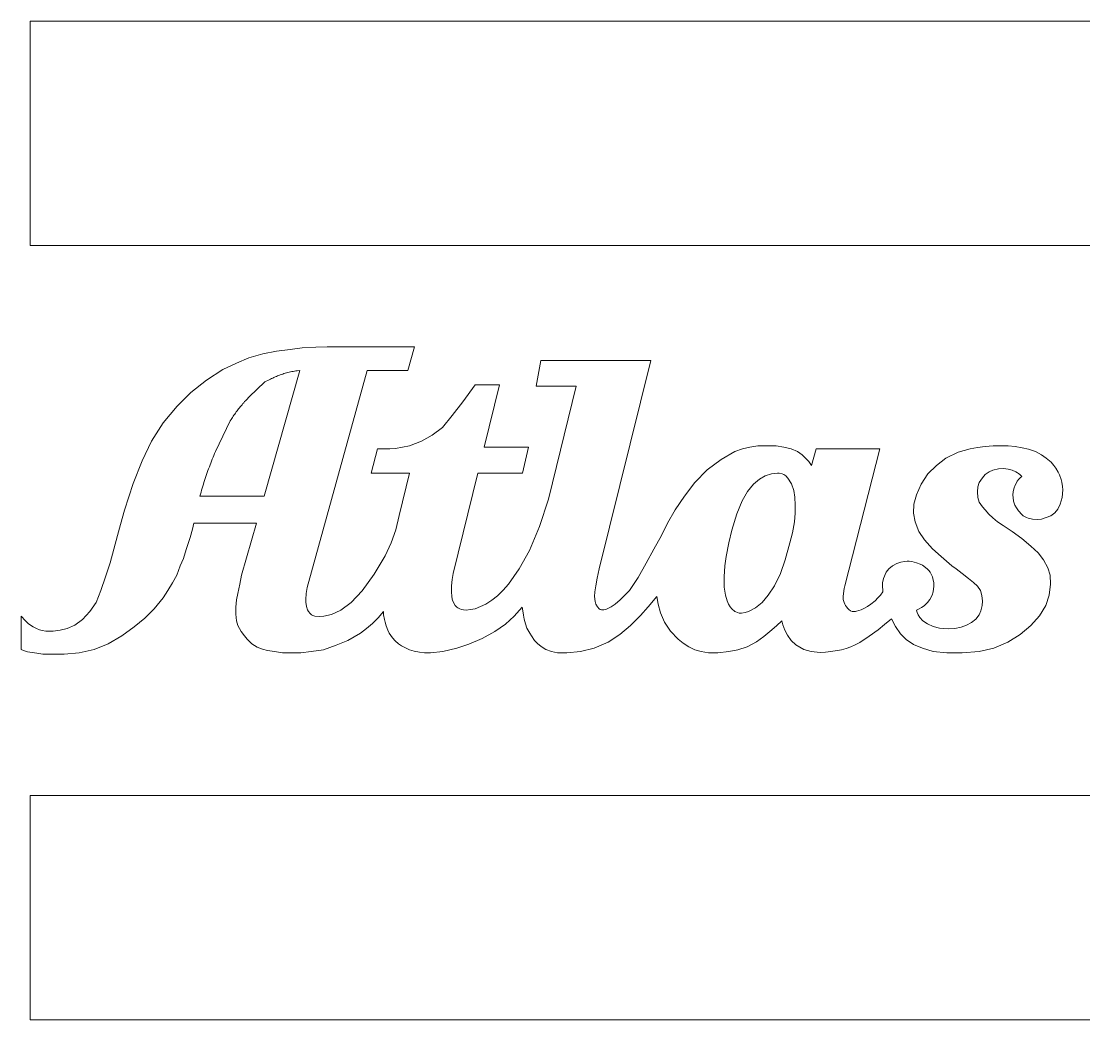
# Model space of a CAD drawing. Extents: x -76427 to 292734, y -42117 to 131250.
# Drawn here: x 12082.4 to 12246.6, y -37247.2 to -37092.8 of the extents above; entities that cross this region are included whole.
import ezdxf

# ---------------------------------------------------------------- set-up
doc = ezdxf.new("R2010")
doc.units = 0
doc.header["$LTSCALE"] = 10
doc.layers.add('XFM7P10PV$0$PV-EQ(50K)', color=252, linetype='Continuous', lineweight=9)
doc.layers.add('XFM7P10PV-200K$0$PV-EQ(50K)', color=22, linetype='Continuous', lineweight=9)

# ---------------------------------------------------------------- blocks, each defined once
blk = doc.blocks.new('XFM7P10PV-200K$0$A$Cf6a59fa3')
for p, q in [((388.15, 1642.15), (388.15, 1676.82)), ((388.15, 1676.82), (708.15, 1676.82)), ((708.15, 1642.15), (388.15, 1642.15)), ((428.36, 1626.08), (430.2, 1626.29)), ((430.2, 1626.29), (432.3, 1626.44)), ((432.3, 1626.44), (434.03, 1626.49)), ((434.03, 1626.49), (447.56, 1626.49)), ((447.56, 1626.49), (446.55, 1622.83)), ((420.06, 1623.95), (421.95, 1624.76)), ((421.95, 1624.76), (424.1, 1625.37)), ((424.1, 1625.37), (426.23, 1625.79)), ((426.23, 1625.79), (428.36, 1626.08)), ((415.39, 1621.33), (417.94, 1622.96)), ((417.94, 1622.96), (420.06, 1623.95)), ((429.85, 1622.83), (424.3, 1603.38)), ((429.43, 1622.78), (429.85, 1622.83)), ((440.22, 1622.83), (430.96, 1589.25)), ((446.55, 1622.83), (440.22, 1622.83)), ((466.38, 1620.4), (467.09, 1624.37)), ((467.09, 1624.37), (484.11, 1624.37)), ((484.11, 1624.37), (476.1, 1592.12)), ((412.97, 1619.41), (415.39, 1621.33)), ((424.41, 1621.06), (425.1, 1621.36)), ((425.1, 1621.36), (425.28, 1621.46)), ((425.28, 1621.46), (425.46, 1621.55)), ((425.46, 1621.55), (425.64, 1621.64)), ((425.64, 1621.64), (425.83, 1621.73)), ((425.83, 1621.73), (426.02, 1621.81)), ((426.02, 1621.81), (426.21, 1621.89)), ((426.21, 1621.89), (426.4, 1621.97)), ((426.4, 1621.97), (426.59, 1622.04)), ((426.59, 1622.04), (426.79, 1622.12)), ((426.79, 1622.12), (426.98, 1622.19)), ((426.98, 1622.19), (427.18, 1622.25)), ((427.18, 1622.25), (427.38, 1622.32)), ((427.38, 1622.32), (427.58, 1622.38)), ((427.58, 1622.38), (427.78, 1622.43)), ((427.78, 1622.43), (427.99, 1622.49)), ((427.99, 1622.49), (428.19, 1622.54)), ((428.19, 1622.54), (428.4, 1622.59)), ((428.4, 1622.59), (428.6, 1622.63)), ((428.6, 1622.63), (428.81, 1622.67)), ((428.81, 1622.67), (429.02, 1622.71)), ((429.02, 1622.71), (429.22, 1622.75)), ((429.22, 1622.75), (429.43, 1622.78)), ((422, 1618.74), (424.41, 1621.06)), ((455.02, 1617.98), (456.93, 1620.61)), ((456.93, 1620.61), (460.69, 1620.61)), ((460.69, 1620.61), (458.35, 1610.97)), ((472.55, 1620.4), (466.38, 1620.4)), ((468.28, 1602.89), (472.55, 1620.4)), ((410.85, 1617.29), (412.97, 1619.41)), ((421.16, 1617.83), (421.3, 1617.99)), ((421.3, 1617.99), (421.44, 1618.14)), ((421.44, 1618.14), (421.57, 1618.29)), ((421.57, 1618.29), (421.72, 1618.44)), ((421.72, 1618.44), (421.86, 1618.59)), ((421.86, 1618.59), (422, 1618.74)), ((453.39, 1615.86), (455.02, 1617.98)), ((408.72, 1614.74), (410.85, 1617.29)), ((419.88, 1616.23), (420, 1616.4)), ((420, 1616.4), (420.12, 1616.56)), ((420.12, 1616.56), (420.25, 1616.72)), ((420.25, 1616.72), (420.37, 1616.88)), ((420.37, 1616.88), (420.5, 1617.05)), ((420.5, 1617.05), (420.63, 1617.21)), ((420.63, 1617.21), (420.76, 1617.36)), ((420.76, 1617.36), (420.89, 1617.52)), ((420.89, 1617.52), (421.03, 1617.68)), ((421.03, 1617.68), (421.16, 1617.83)), ((406.88, 1611.9), (408.72, 1614.74)), ((416.77, 1610.27), (419.08, 1615.05)), ((419.08, 1615.05), (419.19, 1615.22)), ((419.19, 1615.22), (419.3, 1615.39)), ((419.3, 1615.39), (419.41, 1615.56)), ((419.41, 1615.56), (419.53, 1615.73)), ((419.53, 1615.73), (419.64, 1615.9)), ((419.64, 1615.9), (419.76, 1616.06)), ((419.76, 1616.06), (419.88, 1616.23)), ((451.86, 1614.02), (453.39, 1615.86)), ((450.27, 1612.81), (451.86, 1614.02)), ((405.46, 1608.85), (406.88, 1611.9)), ((446.8, 1611.18), (448.64, 1611.89)), ((448.64, 1611.89), (450.27, 1612.81)), ((416.41, 1609.39), (416.53, 1609.68)), ((416.53, 1609.68), (416.65, 1609.98)), ((416.65, 1609.98), (416.77, 1610.27)), ((440.85, 1606.93), (441.84, 1610.68)), ((441.84, 1610.68), (443.73, 1610.68)), ((443.73, 1610.68), (444.61, 1610.77)), ((444.61, 1610.77), (446.8, 1611.18)), ((458.35, 1610.97), (465.16, 1610.97)), ((465.16, 1610.97), (464.23, 1606.92)), ((494.95, 1609.06), (497.07, 1610.26)), ((497.07, 1610.26), (498.28, 1610.69)), ((498.28, 1610.69), (499.41, 1610.97)), ((499.41, 1610.97), (500.62, 1611.18)), ((500.62, 1611.18), (501.82, 1611.18)), ((501.82, 1611.18), (503.45, 1611.18)), ((503.45, 1611.18), (504.66, 1610.97)), ((504.66, 1610.97), (505.79, 1610.69)), ((505.79, 1610.69), (506.78, 1610.26)), ((506.78, 1610.26), (507.49, 1609.77)), ((507.49, 1609.77), (508.07, 1609.22)), ((508.92, 1608.14), (509.63, 1610.69)), ((509.63, 1610.69), (519.48, 1610.69)), ((519.48, 1610.69), (514.1, 1589.5)), ((529.68, 1609.27), (531.58, 1610.2)), ((531.58, 1610.2), (533.44, 1610.7)), ((533.44, 1610.7), (534.61, 1610.91)), ((534.61, 1610.91), (535.78, 1611.08)), ((535.78, 1611.08), (536.99, 1611.14)), ((536.99, 1611.14), (538.19, 1611.18)), ((538.19, 1611.18), (539.32, 1611.18)), ((539.32, 1611.18), (540.41, 1611.06)), ((540.41, 1611.06), (541.49, 1610.86)), ((541.49, 1610.86), (542.46, 1610.65)), ((542.46, 1610.65), (543.58, 1610.26)), ((543.58, 1610.26), (544.5, 1609.76)), ((544.5, 1609.76), (545.21, 1609.27)), ((404.04, 1605.31), (405.46, 1608.85)), ((415.84, 1607.91), (415.95, 1608.21)), ((415.95, 1608.21), (416.06, 1608.5)), ((416.06, 1608.5), (416.17, 1608.8)), ((416.17, 1608.8), (416.29, 1609.1)), ((416.29, 1609.1), (416.41, 1609.39)), ((492.82, 1607.43), (494.95, 1609.06)), ((508.07, 1609.22), (508.52, 1608.73)), ((508.52, 1608.73), (508.92, 1608.14)), ((526.93, 1606.82), (528.26, 1608.13)), ((528.26, 1608.13), (529.68, 1609.27)), ((545.21, 1609.27), (545.97, 1608.62)), ((545.97, 1608.62), (546.41, 1608.13)), ((546.41, 1608.13), (546.69, 1607.73)), ((415.21, 1606.12), (415.31, 1606.42)), ((415.31, 1606.42), (415.41, 1606.72)), ((415.41, 1606.72), (415.51, 1607.02)), ((415.51, 1607.02), (415.62, 1607.32)), ((415.62, 1607.32), (415.73, 1607.61)), ((415.73, 1607.61), (415.84, 1607.91)), ((446.8, 1606.93), (440.85, 1606.93)), ((445.2, 1600.39), (446.8, 1606.93)), ((457.34, 1606.92), (453.54, 1591.4)), ((464.23, 1606.92), (457.34, 1606.92)), ((490.9, 1605.51), (492.82, 1607.43)), ((500.88, 1606.01), (501.75, 1606.51)), ((501.75, 1606.51), (502.72, 1606.83)), ((502.72, 1606.83), (503.66, 1606.92)), ((503.66, 1606.92), (503.94, 1606.92)), ((503.94, 1606.92), (504.37, 1606.83)), ((504.37, 1606.83), (504.65, 1606.71)), ((504.65, 1606.71), (504.97, 1606.5)), ((504.97, 1606.5), (505.25, 1606.18)), ((525.88, 1605.25), (526.93, 1606.82)), ((535.77, 1606.72), (535.34, 1606.22)), ((536.39, 1607.15), (535.77, 1606.72)), ((536.96, 1607.39), (536.39, 1607.15)), ((537.85, 1607.59), (536.96, 1607.39)), ((538.62, 1607.65), (537.85, 1607.59)), ((539.32, 1607.57), (538.62, 1607.65)), ((539.95, 1607.41), (539.32, 1607.57)), ((540.54, 1607.15), (539.95, 1607.41)), ((540.78, 1606.99), (540.54, 1607.15)), ((540.93, 1606.88), (540.78, 1606.99)), ((541.15, 1606.71), (540.93, 1606.88)), ((541.46, 1606.44), (541.15, 1606.71)), ((541.19, 1606.23), (541.46, 1606.44)), ((546.69, 1607.73), (547.06, 1607.09)), ((547.06, 1607.09), (547.26, 1606.65)), ((547.26, 1606.65), (547.5, 1605.96)), ((402.71, 1601.22), (404.04, 1605.31)), ((414.73, 1604.6), (414.83, 1604.91)), ((414.83, 1604.91), (414.92, 1605.21)), ((414.92, 1605.21), (415.01, 1605.51)), ((415.01, 1605.51), (415.11, 1605.82)), ((415.11, 1605.82), (415.21, 1606.12)), ((489.27, 1603.39), (490.9, 1605.51)), ((499.05, 1604.12), (499.94, 1605.23)), ((499.94, 1605.23), (500.88, 1606.01)), ((505.25, 1606.18), (505.82, 1605.3)), ((505.82, 1605.3), (506.18, 1604.25)), ((525.15, 1603.59), (525.88, 1605.25)), ((534.63, 1604.8), (534.57, 1604.03)), ((534.87, 1605.47), (534.63, 1604.8)), ((535.34, 1606.22), (534.87, 1605.47)), ((540.26, 1604.67), (540.42, 1605.08)), ((540.42, 1605.08), (540.6, 1605.46)), ((540.6, 1605.46), (540.74, 1605.72)), ((540.74, 1605.72), (540.96, 1605.99)), ((540.96, 1605.99), (541.19, 1606.23)), ((547.5, 1605.96), (547.63, 1605.52)), ((547.63, 1605.52), (547.74, 1604.87)), ((547.74, 1604.87), (547.79, 1604.35)), ((414.39, 1603.39), (414.47, 1603.69)), ((424.3, 1603.38), (414.39, 1603.39)), ((414.47, 1603.69), (414.56, 1604)), ((414.56, 1604), (414.64, 1604.3)), ((414.64, 1604.3), (414.73, 1604.6)), ((487.86, 1601.26), (489.27, 1603.39)), ((498.21, 1602.68), (499.05, 1604.12)), ((506.18, 1604.25), (506.34, 1603.24)), ((506.34, 1603.24), (506.42, 1601.96)), ((524.77, 1602.12), (525.15, 1603.59)), ((534.57, 1604.03), (534.63, 1603.16)), ((534.63, 1603.16), (534.87, 1602.47)), ((540.07, 1603.53), (540.12, 1604.09)), ((540.08, 1603.16), (540.07, 1603.53)), ((540.16, 1602.62), (540.08, 1603.16)), ((540.12, 1604.09), (540.26, 1604.67)), ((547.7, 1603.18), (547.37, 1602.12)), ((547.79, 1604.35), (547.7, 1603.18)), ((466.86, 1598.71), (468.28, 1602.89)), ((497.36, 1600.63), (498.21, 1602.68)), ((506.42, 1601.96), (506.42, 1600.75)), ((524.72, 1600.76), (524.77, 1602.12)), ((534.87, 1602.47), (535.34, 1601.73)), ((535.34, 1601.73), (535.77, 1601.24)), ((540.38, 1602), (540.16, 1602.62)), ((540.63, 1601.57), (540.38, 1602)), ((540.91, 1601.11), (540.63, 1601.57)), ((547.37, 1602.12), (547.02, 1601.38)), ((402.13, 1599), (402.71, 1601.22)), ((444.65, 1598.19), (445.2, 1600.39)), ((486.65, 1599.21), (487.86, 1601.26)), ((496.63, 1598.14), (497.36, 1600.63)), ((506.42, 1600.75), (506.28, 1599.42)), ((524.93, 1599.41), (524.72, 1600.76)), ((535.77, 1601.24), (536.34, 1600.59)), ((536.34, 1600.59), (536.98, 1600.03)), ((536.98, 1600.03), (537.69, 1599.39)), ((541.45, 1600.55), (540.91, 1601.11)), ((541.66, 1600.34), (541.45, 1600.55)), ((542.16, 1600.06), (541.66, 1600.34)), ((542.44, 1599.96), (542.16, 1600.06)), ((543.08, 1599.84), (542.44, 1599.96)), ((543.79, 1599.78), (543.08, 1599.84)), ((544.5, 1599.84), (543.79, 1599.78)), ((545.21, 1600.06), (544.5, 1599.84)), ((545.92, 1600.34), (545.21, 1600.06)), ((546.53, 1600.81), (545.92, 1600.34)), ((547.02, 1601.38), (546.53, 1600.81)), ((401.64, 1597.3), (402.13, 1599)), ((413.24, 1598.27), (412.86, 1596.97)), ((413.45, 1599.19), (413.24, 1598.27)), ((423.12, 1599.19), (413.45, 1599.19)), ((420.83, 1591.17), (423.12, 1599.19)), ((443.93, 1596.18), (444.65, 1598.19)), ((465.35, 1594.95), (466.86, 1598.71)), ((485.73, 1597.29), (486.65, 1599.21)), ((506.28, 1599.42), (505.98, 1597.69)), ((525.54, 1597.93), (524.93, 1599.41)), ((537.69, 1599.39), (538.56, 1598.86)), ((538.56, 1598.86), (539.35, 1598.33)), ((539.35, 1598.33), (539.95, 1597.93)), ((400.51, 1593.05), (401.64, 1597.3)), ((412.86, 1596.97), (412.25, 1595.14)), ((484.53, 1595.16), (485.73, 1597.29)), ((496.15, 1596.16), (496.63, 1598.14)), ((505.98, 1597.69), (505.57, 1596.16)), ((526.38, 1596.6), (525.54, 1597.93)), ((527.61, 1595.21), (526.38, 1596.6)), ((539.95, 1597.93), (541.44, 1596.85)), ((541.44, 1596.85), (542.86, 1595.64)), ((412.25, 1595.14), (411.82, 1593.74)), ((443, 1594.17), (443.93, 1596.18)), ((463.74, 1592.12), (465.35, 1594.95)), ((483.39, 1593.04), (484.53, 1595.16)), ((495.74, 1594.07), (496.15, 1596.16)), ((505.57, 1596.16), (504.86, 1593.54)), ((528.98, 1594.03), (527.61, 1595.21)), ((542.86, 1595.64), (543.97, 1594.61)), ((411.82, 1593.74), (411.33, 1592.6)), ((441.3, 1591.3), (443, 1594.17)), ((495.54, 1592.62), (495.74, 1594.07)), ((504.86, 1593.54), (504.15, 1591.41)), ((522.76, 1593.17), (523.3, 1593.27)), ((523.3, 1593.27), (523.74, 1593.31)), ((523.74, 1593.31), (524.03, 1593.31)), ((524.03, 1593.31), (524.45, 1593.26)), ((524.45, 1593.26), (524.82, 1593.17)), ((530.61, 1592.61), (528.98, 1594.03)), ((543.97, 1594.61), (544.81, 1593.53)), ((544.81, 1593.53), (545.47, 1592.32)), ((399.8, 1590.92), (400.51, 1593.05)), ((411.33, 1592.6), (410.83, 1591.18)), ((462.11, 1589.78), (463.74, 1592.12)), ((476.1, 1592.12), (475.78, 1590.69)), ((482.14, 1590.79), (483.39, 1593.04)), ((495.45, 1590.91), (495.54, 1592.62)), ((520.04, 1590.64), (520.49, 1591.61)), ((520.49, 1591.61), (520.89, 1592.12)), ((520.89, 1592.12), (521.45, 1592.6)), ((521.45, 1592.6), (522.14, 1592.97)), ((522.14, 1592.97), (522.76, 1593.17)), ((524.82, 1593.17), (525.18, 1593.08)), ((525.18, 1593.08), (525.73, 1592.85)), ((525.73, 1592.85), (526.07, 1592.72)), ((526.07, 1592.72), (526.3, 1592.57)), ((526.3, 1592.57), (526.85, 1592.11)), ((526.85, 1592.11), (527.07, 1591.89)), ((527.07, 1591.89), (527.28, 1591.61)), ((527.28, 1591.61), (527.62, 1590.9)), ((531.31, 1592.12), (530.61, 1592.61)), ((532.23, 1591.41), (531.31, 1592.12)), ((545.47, 1592.32), (545.8, 1591.14)), ((399.09, 1588.79), (399.8, 1590.92)), ((410.12, 1589.98), (409.42, 1588.77)), ((410.83, 1591.18), (410.12, 1589.98)), ((420.55, 1589.77), (420.83, 1591.17)), ((439.45, 1588.76), (441.3, 1591.3)), ((453.39, 1590.48), (453.27, 1589.53)), ((453.54, 1591.4), (453.39, 1590.48)), ((475.78, 1590.69), (475.58, 1589.52)), ((480.77, 1588.78), (482.14, 1590.79)), ((495.45, 1589.28), (495.45, 1590.91)), ((504.15, 1591.41), (503.23, 1589.49)), ((519.89, 1589.65), (519.92, 1589.99)), ((519.92, 1589.99), (520.04, 1590.64)), ((527.62, 1590.9), (527.69, 1590.65)), ((527.69, 1590.65), (527.83, 1590)), ((527.83, 1590), (527.83, 1589.47)), ((533.2, 1590.65), (532.23, 1591.41)), ((533.97, 1590.05), (533.2, 1590.65)), ((534.58, 1589.47), (533.97, 1590.05)), ((545.8, 1591.14), (545.86, 1589.77)), ((398.32, 1586.95), (399.09, 1588.79)), ((409.42, 1588.77), (408.71, 1587.64)), ((420.05, 1587.36), (420.26, 1588.35)), ((420.26, 1588.35), (420.55, 1589.77)), ((430.82, 1588.35), (430.78, 1587.4)), ((430.96, 1589.25), (430.82, 1588.35)), ((437.79, 1586.95), (439.45, 1588.76)), ((453.27, 1589.53), (453.27, 1588.62)), ((453.27, 1588.62), (453.31, 1587.82)), ((460.39, 1587.97), (461.28, 1588.86)), ((461.28, 1588.86), (462.11, 1589.78)), ((475.44, 1588.56), (475.39, 1587.86)), ((475.58, 1589.52), (475.44, 1588.56)), ((479.36, 1587.37), (480.77, 1588.78)), ((495.63, 1588.08), (495.45, 1589.28)), ((503.23, 1589.49), (502.24, 1588.08)), ((513.85, 1588.35), (513.82, 1587.87)), ((514, 1589.12), (513.85, 1588.35)), ((514.1, 1589.5), (514, 1589.12)), ((519.58, 1588.09), (519.97, 1588.58)), ((519.91, 1589.3), (519.89, 1589.65)), ((519.93, 1588.92), (519.91, 1589.3)), ((519.97, 1588.58), (519.93, 1588.92)), ((527.74, 1588.56), (527.56, 1588.07)), ((527.83, 1589.47), (527.74, 1588.56)), ((535.04, 1588.78), (534.58, 1589.47)), ((535.27, 1588.04), (535.04, 1588.78)), ((545.86, 1589.77), (545.68, 1588.08)), ((397.39, 1585.54), (398.32, 1586.95)), ((408.71, 1587.64), (407.29, 1585.94)), ((419.93, 1586.21), (420.05, 1587.36)), ((430.78, 1587.4), (430.76, 1587)), ((430.76, 1587), (430.86, 1586.29)), ((436.16, 1585.75), (437.79, 1586.95)), ((453.31, 1587.82), (453.43, 1587.22)), ((453.43, 1587.22), (453.86, 1586.45)), ((458.57, 1586.66), (459.5, 1587.3)), ((459.5, 1587.3), (460.39, 1587.97)), ((475.39, 1587.86), (475.5, 1587.09)), ((475.5, 1587.09), (475.61, 1586.66)), ((477.94, 1586.24), (478.56, 1586.69)), ((478.56, 1586.69), (479.36, 1587.37)), ((485.01, 1587.86), (483.67, 1586.24)), ((485.22, 1586.66), (485.01, 1587.86)), ((495.9, 1587.19), (495.63, 1588.08)), ((496.12, 1586.7), (495.9, 1587.19)), ((496.36, 1586.24), (496.12, 1586.7)), ((501.32, 1586.95), (500.25, 1586.1)), ((502.24, 1588.08), (501.32, 1586.95)), ((513.82, 1587.87), (513.83, 1587.38)), ((513.83, 1587.38), (513.98, 1586.91)), ((513.98, 1586.91), (514.1, 1586.67)), ((518.08, 1586.66), (518.75, 1587.2)), ((518.75, 1587.2), (519.18, 1587.64)), ((519.18, 1587.64), (519.58, 1588.09)), ((526.85, 1586.94), (526.32, 1586.44)), ((527.24, 1587.41), (526.85, 1586.94)), ((527.56, 1588.07), (527.24, 1587.41)), ((535.35, 1587.16), (535.27, 1588.04)), ((535.3, 1586.46), (535.35, 1587.16)), ((545.68, 1588.08), (545.15, 1586.48)), ((396.25, 1584.33), (397.39, 1585.54)), ((407.29, 1585.94), (405.87, 1584.52)), ((419.93, 1585.12), (419.93, 1586.21)), ((420.05, 1584.1), (419.93, 1585.12)), ((430.86, 1586.29), (431.02, 1585.81)), ((431.02, 1585.81), (431.16, 1585.55)), ((431.16, 1585.55), (431.42, 1585.25)), ((431.42, 1585.25), (431.63, 1585.04)), ((433.54, 1584.82), (434.72, 1585.06)), ((434.72, 1585.06), (436.16, 1585.75)), ((442.74, 1585.53), (441.92, 1584.57)), ((442.77, 1585.02), (442.74, 1585.53)), ((453.86, 1586.45), (454.11, 1586.23)), ((454.11, 1586.23), (454.24, 1586.11)), ((454.24, 1586.11), (454.56, 1585.95)), ((454.56, 1585.95), (454.84, 1585.85)), ((454.84, 1585.85), (455.15, 1585.79)), ((455.15, 1585.79), (455.52, 1585.75)), ((455.52, 1585.75), (456.23, 1585.83)), ((456.23, 1585.83), (456.93, 1585.96)), ((456.93, 1585.96), (457.76, 1586.29)), ((457.76, 1586.29), (458.57, 1586.66)), ((464.22, 1586.23), (462.94, 1584.83)), ((464.29, 1585.67), (464.22, 1586.23)), ((464.39, 1585), (464.29, 1585.67)), ((475.61, 1586.66), (475.82, 1586.24)), ((475.82, 1586.24), (476.1, 1585.95)), ((476.1, 1585.95), (476.27, 1585.86)), ((476.27, 1585.86), (476.47, 1585.78)), ((476.47, 1585.78), (476.81, 1585.78)), ((476.81, 1585.78), (477.25, 1585.9)), ((477.25, 1585.9), (477.94, 1586.24)), ((483.67, 1586.24), (482.5, 1584.91)), ((485.56, 1585.32), (485.22, 1586.66)), ((486.21, 1583.89), (485.56, 1585.32)), ((496.6, 1585.96), (496.36, 1586.24)), ((497.08, 1585.55), (496.6, 1585.96)), ((497.24, 1585.47), (497.08, 1585.55)), ((497.48, 1585.37), (497.24, 1585.47)), ((497.77, 1585.31), (497.48, 1585.37)), ((498.11, 1585.29), (497.77, 1585.31)), ((498.66, 1585.38), (498.11, 1585.29)), ((499.19, 1585.53), (498.66, 1585.38)), ((500.25, 1586.1), (499.19, 1585.53)), ((514.1, 1586.67), (514.2, 1586.45)), ((514.2, 1586.45), (514.32, 1586.25)), ((514.32, 1586.25), (514.55, 1585.99)), ((514.55, 1585.99), (514.72, 1585.85)), ((514.72, 1585.85), (514.97, 1585.67)), ((514.97, 1585.67), (515.23, 1585.55)), ((515.23, 1585.55), (515.5, 1585.52)), ((515.5, 1585.52), (515.72, 1585.54)), ((515.72, 1585.54), (515.9, 1585.58)), ((515.9, 1585.58), (516.25, 1585.68)), ((516.25, 1585.68), (516.59, 1585.8)), ((516.59, 1585.8), (516.93, 1585.95)), ((516.93, 1585.95), (517.59, 1586.3)), ((517.59, 1586.3), (518.08, 1586.66)), ((525.58, 1585.98), (525.16, 1585.73)), ((525.16, 1585.73), (525.27, 1585.41)), ((525.27, 1585.41), (525.44, 1585.03)), ((525.94, 1586.18), (525.58, 1585.98)), ((526.32, 1586.44), (525.94, 1586.18)), ((534.86, 1585.03), (535.12, 1585.67)), ((535.12, 1585.67), (535.3, 1586.46)), ((545.15, 1586.48), (544.18, 1584.89)), ((386.76, 1579.65), (386.76, 1584.82)), ((386.76, 1584.82), (387.42, 1584.08)), ((387.42, 1584.08), (387.81, 1583.7)), ((387.81, 1583.7), (388.18, 1583.41)), ((388.18, 1583.41), (388.59, 1583.15)), ((393.84, 1582.91), (395.05, 1583.41)), ((395.05, 1583.41), (396.25, 1584.33)), ((405.87, 1584.52), (404.24, 1583.18)), ((420.26, 1583.39), (420.05, 1584.1)), ((431.63, 1585.04), (431.86, 1584.93)), ((431.86, 1584.93), (432.13, 1584.82)), ((432.13, 1584.82), (432.81, 1584.78)), ((432.81, 1584.78), (433.54, 1584.82)), ((441.06, 1583.68), (440.15, 1582.9)), ((441.92, 1584.57), (441.06, 1583.68)), ((442.9, 1584.31), (442.77, 1585.02)), ((443, 1583.89), (442.9, 1584.31)), ((443.16, 1583.35), (443, 1583.89)), ((461.6, 1583.6), (459.97, 1582.47)), ((462.94, 1584.83), (461.6, 1583.6)), ((464.5, 1584.34), (464.39, 1585)), ((464.71, 1583.61), (464.5, 1584.34)), ((464.94, 1582.96), (464.71, 1583.61)), ((480.94, 1583.4), (479.31, 1581.99)), ((482.5, 1584.91), (480.94, 1583.4)), ((487.14, 1582.48), (486.21, 1583.89)), ((504.36, 1584.1), (503.5, 1583.32)), ((504.5, 1583.5), (504.36, 1584.1)), ((504.79, 1582.67), (504.5, 1583.5)), ((520.23, 1583.53), (519.22, 1582.72)), ((521.3, 1584.42), (520.23, 1583.53)), ((521.89, 1583.2), (521.3, 1584.42)), ((525.44, 1585.03), (525.69, 1584.61)), ((525.69, 1584.61), (526.15, 1584.11)), ((526.15, 1584.11), (526.85, 1583.61)), ((526.85, 1583.61), (527.73, 1583.24)), ((532.05, 1583.12), (532.89, 1583.43)), ((532.89, 1583.43), (533.66, 1583.86)), ((533.66, 1583.86), (534.35, 1584.38)), ((534.35, 1584.38), (534.86, 1585.03)), ((542.84, 1583.4), (541.21, 1581.98)), ((544.18, 1584.89), (542.84, 1583.4)), ((388.59, 1583.15), (389.14, 1582.91)), ((389.14, 1582.91), (389.59, 1582.7)), ((389.59, 1582.7), (390.02, 1582.58)), ((390.02, 1582.58), (390.58, 1582.49)), ((390.58, 1582.49), (391.72, 1582.49)), ((391.72, 1582.49), (392.78, 1582.63)), ((392.78, 1582.63), (393.84, 1582.91)), ((402.33, 1581.76), (400.2, 1580.55)), ((404.24, 1583.18), (402.33, 1581.76)), ((420.76, 1582.47), (420.26, 1583.39)), ((421.25, 1581.76), (420.76, 1582.47)), ((421.68, 1581.27), (421.25, 1581.76)), ((439.2, 1582.2), (437.27, 1581.06)), ((440.15, 1582.9), (439.2, 1582.2)), ((443.44, 1582.68), (443.16, 1583.35)), ((443.66, 1582.19), (443.44, 1582.68)), ((444.15, 1581.48), (443.66, 1582.19)), ((459.97, 1582.47), (458.02, 1581.37)), ((465.37, 1582.17), (464.94, 1582.96)), ((465.63, 1581.77), (465.37, 1582.17)), ((466.13, 1581.07), (465.63, 1581.77)), ((479.31, 1581.99), (477.47, 1580.78)), ((488.34, 1581.27), (487.14, 1582.48)), ((502.51, 1582.47), (501.57, 1581.7)), ((503.5, 1583.32), (502.51, 1582.47)), ((505.22, 1581.87), (504.79, 1582.67)), ((505.77, 1581.06), (505.22, 1581.87)), ((519.22, 1582.72), (517.85, 1581.73)), ((522.67, 1582.08), (521.89, 1583.2)), ((523.56, 1581.2), (522.67, 1582.08)), ((527.73, 1583.24), (528.73, 1582.96)), ((528.73, 1582.96), (530.07, 1582.84)), ((530.07, 1582.84), (531.1, 1582.91)), ((531.1, 1582.91), (532.05, 1583.12)), ((541.21, 1581.98), (539.29, 1580.78)), ((400.2, 1580.55), (398.02, 1579.66)), ((422.39, 1580.56), (421.68, 1581.27)), ((423.24, 1580.05), (422.39, 1580.56)), ((435.43, 1580.35), (433.51, 1579.64)), ((437.27, 1581.06), (435.43, 1580.35)), ((444.59, 1581.01), (444.15, 1581.48)), ((445.07, 1580.56), (444.59, 1581.01)), ((445.56, 1580.22), (445.07, 1580.56)), ((446.28, 1579.85), (445.56, 1580.22)), ((455.97, 1580.48), (454.08, 1579.85)), ((458.02, 1581.37), (455.97, 1580.48)), ((466.55, 1580.57), (466.13, 1581.07)), ((467.12, 1580.13), (466.55, 1580.57)), ((467.86, 1579.68), (467.12, 1580.13)), ((477.47, 1580.78), (475.34, 1579.86)), ((489.11, 1580.62), (488.34, 1581.27)), ((489.97, 1580.06), (489.11, 1580.62)), ((500.42, 1580.84), (498.97, 1580.06)), ((501.57, 1581.7), (500.42, 1580.84)), ((506.52, 1580.37), (505.77, 1581.06)), ((507.72, 1579.69), (506.52, 1580.37)), ((515.7, 1580.39), (514.99, 1580.06)), ((516.4, 1580.77), (515.7, 1580.39)), ((517.85, 1581.73), (516.4, 1580.77)), ((524.71, 1580.42), (523.56, 1581.2)), ((526.11, 1579.86), (524.71, 1580.42)), ((539.29, 1580.78), (537.14, 1579.89)), ((387.1, 1579.51), (386.76, 1579.65)), ((387.73, 1579.33), (387.1, 1579.51)), ((388.47, 1579.19), (387.73, 1579.33)), ((389.17, 1579.08), (388.47, 1579.19)), ((390.1, 1578.97), (389.17, 1579.08)), ((390.8, 1578.94), (390.1, 1578.97)), ((391.49, 1578.92), (390.8, 1578.94)), ((392.41, 1578.92), (391.49, 1578.92)), ((393.4, 1578.92), (392.41, 1578.92)), ((395.74, 1579.14), (393.4, 1578.92)), ((398.02, 1579.66), (395.74, 1579.14)), ((424.08, 1579.72), (423.24, 1580.05)), ((424.85, 1579.52), (424.08, 1579.72)), ((425.93, 1579.36), (424.85, 1579.52)), ((427.13, 1579.15), (425.93, 1579.36)), ((428.55, 1579.15), (427.13, 1579.15)), ((429.97, 1579.15), (428.55, 1579.15)), ((431.6, 1579.36), (429.97, 1579.15)), ((433.51, 1579.64), (431.6, 1579.36)), ((446.77, 1579.64), (446.28, 1579.85)), ((447.51, 1579.42), (446.77, 1579.64)), ((448.34, 1579.23), (447.51, 1579.42)), ((449.12, 1579.14), (448.34, 1579.23)), ((450.04, 1579.14), (449.12, 1579.14)), ((451.95, 1579.35), (450.04, 1579.14)), ((454.08, 1579.85), (451.95, 1579.35)), ((468.75, 1579.36), (467.86, 1579.68)), ((469.67, 1579.16), (468.75, 1579.36)), ((470.09, 1579.16), (469.67, 1579.16)), ((471.09, 1579.16), (470.09, 1579.16)), ((473.21, 1579.37), (471.09, 1579.16)), ((475.34, 1579.86), (473.21, 1579.37)), ((490.89, 1579.64), (489.97, 1580.06)), ((491.88, 1579.36), (490.89, 1579.64)), ((493.02, 1579.15), (491.88, 1579.36)), ((494.44, 1579.15), (493.02, 1579.15)), ((496.14, 1579.36), (494.44, 1579.15)), ((497.55, 1579.64), (496.14, 1579.36)), ((498.97, 1580.06), (497.55, 1579.64)), ((508.89, 1579.36), (507.72, 1579.69)), ((510.25, 1579.22), (508.89, 1579.36)), ((511.09, 1579.25), (510.25, 1579.22)), ((511.94, 1579.36), (511.09, 1579.25)), ((513.57, 1579.64), (511.94, 1579.36)), ((514.28, 1579.82), (513.57, 1579.64)), ((514.99, 1580.06), (514.28, 1579.82)), ((527.74, 1579.36), (526.11, 1579.86)), ((529.87, 1579.15), (527.74, 1579.36)), ((532.2, 1579.15), (529.87, 1579.15)), ((534.83, 1579.36), (532.2, 1579.15)), ((537.14, 1579.89), (534.83, 1579.36)), ((388.15, 1522.41), (388.15, 1557.08)), ((388.15, 1557.08), (708.15, 1557.08)), ((708.15, 1522.41), (388.15, 1522.41))]:
    blk.add_line(p, q)
blk = doc.blocks.new('XFM7P10PV-200K')
at = {"layer": 'XFM7P10PV-200K$0$PV-EQ(50K)'}
blk.add_blockref('XFM7P10PV-200K$0$A$Cf6a59fa3', (11695.6, -38769.63), dxfattribs=at)
blk = doc.blocks.new('XFM7P10PV$0$A$Cf6a59fa3')
for p, q in [((388.15, 1642.15), (388.15, 1676.82)), ((388.15, 1676.82), (708.15, 1676.82)), ((708.15, 1642.15), (388.15, 1642.15)), ((428.36, 1626.08), (430.2, 1626.29)), ((430.2, 1626.29), (432.3, 1626.44)), ((432.3, 1626.44), (434.03, 1626.49)), ((434.03, 1626.49), (447.56, 1626.49)), ((447.56, 1626.49), (446.55, 1622.83)), ((420.06, 1623.95), (421.95, 1624.76)), ((421.95, 1624.76), (424.1, 1625.37)), ((424.1, 1625.37), (426.23, 1625.79)), ((426.23, 1625.79), (428.36, 1626.08)), ((415.39, 1621.33), (417.94, 1622.96)), ((417.94, 1622.96), (420.06, 1623.95)), ((429.85, 1622.83), (424.3, 1603.38)), ((429.43, 1622.78), (429.85, 1622.83)), ((440.22, 1622.83), (430.96, 1589.25)), ((446.55, 1622.83), (440.22, 1622.83)), ((466.38, 1620.4), (467.09, 1624.37)), ((467.09, 1624.37), (484.11, 1624.37)), ((484.11, 1624.37), (476.1, 1592.12)), ((412.97, 1619.41), (415.39, 1621.33)), ((424.41, 1621.06), (425.1, 1621.36)), ((425.1, 1621.36), (425.28, 1621.46)), ((425.28, 1621.46), (425.46, 1621.55)), ((425.46, 1621.55), (425.64, 1621.64)), ((425.64, 1621.64), (425.83, 1621.73)), ((425.83, 1621.73), (426.02, 1621.81)), ((426.02, 1621.81), (426.21, 1621.89)), ((426.21, 1621.89), (426.4, 1621.97)), ((426.4, 1621.97), (426.59, 1622.04)), ((426.59, 1622.04), (426.79, 1622.12)), ((426.79, 1622.12), (426.98, 1622.19)), ((426.98, 1622.19), (427.18, 1622.25)), ((427.18, 1622.25), (427.38, 1622.32)), ((427.38, 1622.32), (427.58, 1622.38)), ((427.58, 1622.38), (427.78, 1622.43)), ((427.78, 1622.43), (427.99, 1622.49)), ((427.99, 1622.49), (428.19, 1622.54)), ((428.19, 1622.54), (428.4, 1622.59)), ((428.4, 1622.59), (428.6, 1622.63)), ((428.6, 1622.63), (428.81, 1622.67)), ((428.81, 1622.67), (429.02, 1622.71)), ((429.02, 1622.71), (429.22, 1622.75)), ((429.22, 1622.75), (429.43, 1622.78)), ((422, 1618.74), (424.41, 1621.06)), ((455.02, 1617.98), (456.93, 1620.61)), ((456.93, 1620.61), (460.69, 1620.61)), ((460.69, 1620.61), (458.35, 1610.97)), ((472.55, 1620.4), (466.38, 1620.4)), ((468.28, 1602.89), (472.55, 1620.4)), ((410.85, 1617.29), (412.97, 1619.41)), ((421.16, 1617.83), (421.3, 1617.99)), ((421.3, 1617.99), (421.44, 1618.14)), ((421.44, 1618.14), (421.57, 1618.29)), ((421.57, 1618.29), (421.72, 1618.44)), ((421.72, 1618.44), (421.86, 1618.59)), ((421.86, 1618.59), (422, 1618.74)), ((453.39, 1615.86), (455.02, 1617.98)), ((408.72, 1614.74), (410.85, 1617.29)), ((419.88, 1616.23), (420, 1616.4)), ((420, 1616.4), (420.12, 1616.56)), ((420.12, 1616.56), (420.25, 1616.72)), ((420.25, 1616.72), (420.37, 1616.88)), ((420.37, 1616.88), (420.5, 1617.05)), ((420.5, 1617.05), (420.63, 1617.21)), ((420.63, 1617.21), (420.76, 1617.36)), ((420.76, 1617.36), (420.89, 1617.52)), ((420.89, 1617.52), (421.03, 1617.68)), ((421.03, 1617.68), (421.16, 1617.83)), ((406.88, 1611.9), (408.72, 1614.74)), ((416.77, 1610.27), (419.08, 1615.05)), ((419.08, 1615.05), (419.19, 1615.22)), ((419.19, 1615.22), (419.3, 1615.39)), ((419.3, 1615.39), (419.41, 1615.56)), ((419.41, 1615.56), (419.53, 1615.73)), ((419.53, 1615.73), (419.64, 1615.9)), ((419.64, 1615.9), (419.76, 1616.06)), ((419.76, 1616.06), (419.88, 1616.23)), ((451.86, 1614.02), (453.39, 1615.86)), ((450.27, 1612.81), (451.86, 1614.02)), ((405.46, 1608.85), (406.88, 1611.9)), ((446.8, 1611.18), (448.64, 1611.89)), ((448.64, 1611.89), (450.27, 1612.81)), ((416.41, 1609.39), (416.53, 1609.68)), ((416.53, 1609.68), (416.65, 1609.98)), ((416.65, 1609.98), (416.77, 1610.27)), ((440.85, 1606.93), (441.84, 1610.68)), ((441.84, 1610.68), (443.73, 1610.68)), ((443.73, 1610.68), (444.61, 1610.77)), ((444.61, 1610.77), (446.8, 1611.18)), ((458.35, 1610.97), (465.16, 1610.97)), ((465.16, 1610.97), (464.23, 1606.92)), ((494.95, 1609.06), (497.07, 1610.26)), ((497.07, 1610.26), (498.28, 1610.69)), ((498.28, 1610.69), (499.41, 1610.97)), ((499.41, 1610.97), (500.62, 1611.18)), ((500.62, 1611.18), (501.82, 1611.18)), ((501.82, 1611.18), (503.45, 1611.18)), ((503.45, 1611.18), (504.66, 1610.97)), ((504.66, 1610.97), (505.79, 1610.69)), ((505.79, 1610.69), (506.78, 1610.26)), ((506.78, 1610.26), (507.49, 1609.77)), ((507.49, 1609.77), (508.07, 1609.22)), ((508.92, 1608.14), (509.63, 1610.69)), ((509.63, 1610.69), (519.48, 1610.69)), ((519.48, 1610.69), (514.1, 1589.5)), ((529.68, 1609.27), (531.58, 1610.2)), ((531.58, 1610.2), (533.44, 1610.7)), ((533.44, 1610.7), (534.61, 1610.91)), ((534.61, 1610.91), (535.78, 1611.08)), ((535.78, 1611.08), (536.99, 1611.14)), ((536.99, 1611.14), (538.19, 1611.18)), ((538.19, 1611.18), (539.32, 1611.18)), ((539.32, 1611.18), (540.41, 1611.06)), ((540.41, 1611.06), (541.49, 1610.86)), ((541.49, 1610.86), (542.46, 1610.65)), ((542.46, 1610.65), (543.58, 1610.26)), ((543.58, 1610.26), (544.5, 1609.76)), ((544.5, 1609.76), (545.21, 1609.27)), ((404.04, 1605.31), (405.46, 1608.85)), ((415.84, 1607.91), (415.95, 1608.21)), ((415.95, 1608.21), (416.06, 1608.5)), ((416.06, 1608.5), (416.17, 1608.8)), ((416.17, 1608.8), (416.29, 1609.1)), ((416.29, 1609.1), (416.41, 1609.39)), ((492.82, 1607.43), (494.95, 1609.06)), ((508.07, 1609.22), (508.52, 1608.73)), ((508.52, 1608.73), (508.92, 1608.14)), ((526.93, 1606.82), (528.26, 1608.13)), ((528.26, 1608.13), (529.68, 1609.27)), ((545.21, 1609.27), (545.97, 1608.62)), ((545.97, 1608.62), (546.41, 1608.13)), ((546.41, 1608.13), (546.69, 1607.73)), ((415.21, 1606.12), (415.31, 1606.42)), ((415.31, 1606.42), (415.41, 1606.72)), ((415.41, 1606.72), (415.51, 1607.02)), ((415.51, 1607.02), (415.62, 1607.32)), ((415.62, 1607.32), (415.73, 1607.61)), ((415.73, 1607.61), (415.84, 1607.91)), ((446.8, 1606.93), (440.85, 1606.93)), ((445.2, 1600.39), (446.8, 1606.93)), ((457.34, 1606.92), (453.54, 1591.4)), ((464.23, 1606.92), (457.34, 1606.92)), ((490.9, 1605.51), (492.82, 1607.43)), ((500.88, 1606.01), (501.75, 1606.51)), ((501.75, 1606.51), (502.72, 1606.83)), ((502.72, 1606.83), (503.66, 1606.92)), ((503.66, 1606.92), (503.94, 1606.92)), ((503.94, 1606.92), (504.37, 1606.83)), ((504.37, 1606.83), (504.65, 1606.71)), ((504.65, 1606.71), (504.97, 1606.5)), ((504.97, 1606.5), (505.25, 1606.18)), ((525.88, 1605.25), (526.93, 1606.82)), ((535.77, 1606.72), (535.34, 1606.22)), ((536.39, 1607.15), (535.77, 1606.72)), ((536.96, 1607.39), (536.39, 1607.15)), ((537.85, 1607.59), (536.96, 1607.39)), ((538.62, 1607.65), (537.85, 1607.59)), ((539.32, 1607.57), (538.62, 1607.65)), ((539.95, 1607.41), (539.32, 1607.57)), ((540.54, 1607.15), (539.95, 1607.41)), ((540.78, 1606.99), (540.54, 1607.15)), ((540.93, 1606.88), (540.78, 1606.99)), ((541.15, 1606.71), (540.93, 1606.88)), ((541.46, 1606.44), (541.15, 1606.71)), ((541.19, 1606.23), (541.46, 1606.44)), ((546.69, 1607.73), (547.06, 1607.09)), ((547.06, 1607.09), (547.26, 1606.65)), ((547.26, 1606.65), (547.5, 1605.96)), ((402.71, 1601.22), (404.04, 1605.31)), ((414.73, 1604.6), (414.83, 1604.91)), ((414.83, 1604.91), (414.92, 1605.21)), ((414.92, 1605.21), (415.01, 1605.51)), ((415.01, 1605.51), (415.11, 1605.82)), ((415.11, 1605.82), (415.21, 1606.12)), ((489.27, 1603.39), (490.9, 1605.51)), ((499.05, 1604.12), (499.94, 1605.23)), ((499.94, 1605.23), (500.88, 1606.01)), ((505.25, 1606.18), (505.82, 1605.3)), ((505.82, 1605.3), (506.18, 1604.25)), ((525.15, 1603.59), (525.88, 1605.25)), ((534.63, 1604.8), (534.57, 1604.03)), ((534.87, 1605.47), (534.63, 1604.8)), ((535.34, 1606.22), (534.87, 1605.47)), ((540.26, 1604.67), (540.42, 1605.08)), ((540.42, 1605.08), (540.6, 1605.46)), ((540.6, 1605.46), (540.74, 1605.72)), ((540.74, 1605.72), (540.96, 1605.99)), ((540.96, 1605.99), (541.19, 1606.23)), ((547.5, 1605.96), (547.63, 1605.52)), ((547.63, 1605.52), (547.74, 1604.87)), ((547.74, 1604.87), (547.79, 1604.35)), ((414.39, 1603.39), (414.47, 1603.69)), ((424.3, 1603.38), (414.39, 1603.39)), ((414.47, 1603.69), (414.56, 1604)), ((414.56, 1604), (414.64, 1604.3)), ((414.64, 1604.3), (414.73, 1604.6)), ((487.86, 1601.26), (489.27, 1603.39)), ((498.21, 1602.68), (499.05, 1604.12)), ((506.18, 1604.25), (506.34, 1603.24)), ((506.34, 1603.24), (506.42, 1601.96)), ((524.77, 1602.12), (525.15, 1603.59)), ((534.57, 1604.03), (534.63, 1603.16)), ((534.63, 1603.16), (534.87, 1602.47)), ((540.07, 1603.53), (540.12, 1604.09)), ((540.08, 1603.16), (540.07, 1603.53)), ((540.16, 1602.62), (540.08, 1603.16)), ((540.12, 1604.09), (540.26, 1604.67)), ((547.7, 1603.18), (547.37, 1602.12)), ((547.79, 1604.35), (547.7, 1603.18)), ((466.86, 1598.71), (468.28, 1602.89)), ((497.36, 1600.63), (498.21, 1602.68)), ((506.42, 1601.96), (506.42, 1600.75)), ((524.72, 1600.76), (524.77, 1602.12)), ((534.87, 1602.47), (535.34, 1601.73)), ((535.34, 1601.73), (535.77, 1601.24)), ((540.38, 1602), (540.16, 1602.62)), ((540.63, 1601.57), (540.38, 1602)), ((540.91, 1601.11), (540.63, 1601.57)), ((547.37, 1602.12), (547.02, 1601.38)), ((402.13, 1599), (402.71, 1601.22)), ((444.65, 1598.19), (445.2, 1600.39)), ((486.65, 1599.21), (487.86, 1601.26)), ((496.63, 1598.14), (497.36, 1600.63)), ((506.42, 1600.75), (506.28, 1599.42)), ((524.93, 1599.41), (524.72, 1600.76)), ((535.77, 1601.24), (536.34, 1600.59)), ((536.34, 1600.59), (536.98, 1600.03)), ((536.98, 1600.03), (537.69, 1599.39)), ((541.45, 1600.55), (540.91, 1601.11)), ((541.66, 1600.34), (541.45, 1600.55)), ((542.16, 1600.06), (541.66, 1600.34)), ((542.44, 1599.96), (542.16, 1600.06)), ((543.08, 1599.84), (542.44, 1599.96)), ((543.79, 1599.78), (543.08, 1599.84)), ((544.5, 1599.84), (543.79, 1599.78)), ((545.21, 1600.06), (544.5, 1599.84)), ((545.92, 1600.34), (545.21, 1600.06)), ((546.53, 1600.81), (545.92, 1600.34)), ((547.02, 1601.38), (546.53, 1600.81)), ((401.64, 1597.3), (402.13, 1599)), ((413.24, 1598.27), (412.86, 1596.97)), ((413.45, 1599.19), (413.24, 1598.27)), ((423.12, 1599.19), (413.45, 1599.19)), ((420.83, 1591.17), (423.12, 1599.19)), ((443.93, 1596.18), (444.65, 1598.19)), ((465.35, 1594.95), (466.86, 1598.71)), ((485.73, 1597.29), (486.65, 1599.21)), ((506.28, 1599.42), (505.98, 1597.69)), ((525.54, 1597.93), (524.93, 1599.41)), ((537.69, 1599.39), (538.56, 1598.86)), ((538.56, 1598.86), (539.35, 1598.33)), ((539.35, 1598.33), (539.95, 1597.93)), ((400.51, 1593.05), (401.64, 1597.3)), ((412.86, 1596.97), (412.25, 1595.14)), ((484.53, 1595.16), (485.73, 1597.29)), ((496.15, 1596.16), (496.63, 1598.14)), ((505.98, 1597.69), (505.57, 1596.16)), ((526.38, 1596.6), (525.54, 1597.93)), ((527.61, 1595.21), (526.38, 1596.6)), ((539.95, 1597.93), (541.44, 1596.85)), ((541.44, 1596.85), (542.86, 1595.64)), ((412.25, 1595.14), (411.82, 1593.74)), ((443, 1594.17), (443.93, 1596.18)), ((463.74, 1592.12), (465.35, 1594.95)), ((483.39, 1593.04), (484.53, 1595.16)), ((495.74, 1594.07), (496.15, 1596.16)), ((505.57, 1596.16), (504.86, 1593.54)), ((528.98, 1594.03), (527.61, 1595.21)), ((542.86, 1595.64), (543.97, 1594.61)), ((411.82, 1593.74), (411.33, 1592.6)), ((441.3, 1591.3), (443, 1594.17)), ((495.54, 1592.62), (495.74, 1594.07)), ((504.86, 1593.54), (504.15, 1591.41)), ((522.76, 1593.17), (523.3, 1593.27)), ((523.3, 1593.27), (523.74, 1593.31)), ((523.74, 1593.31), (524.03, 1593.31)), ((524.03, 1593.31), (524.45, 1593.26)), ((524.45, 1593.26), (524.82, 1593.17)), ((530.61, 1592.61), (528.98, 1594.03)), ((543.97, 1594.61), (544.81, 1593.53)), ((544.81, 1593.53), (545.47, 1592.32)), ((399.8, 1590.92), (400.51, 1593.05)), ((411.33, 1592.6), (410.83, 1591.18)), ((462.11, 1589.78), (463.74, 1592.12)), ((476.1, 1592.12), (475.78, 1590.69)), ((482.14, 1590.79), (483.39, 1593.04)), ((495.45, 1590.91), (495.54, 1592.62)), ((520.04, 1590.64), (520.49, 1591.61)), ((520.49, 1591.61), (520.89, 1592.12)), ((520.89, 1592.12), (521.45, 1592.6)), ((521.45, 1592.6), (522.14, 1592.97)), ((522.14, 1592.97), (522.76, 1593.17)), ((524.82, 1593.17), (525.18, 1593.08)), ((525.18, 1593.08), (525.73, 1592.85)), ((525.73, 1592.85), (526.07, 1592.72)), ((526.07, 1592.72), (526.3, 1592.57)), ((526.3, 1592.57), (526.85, 1592.11)), ((526.85, 1592.11), (527.07, 1591.89)), ((527.07, 1591.89), (527.28, 1591.61)), ((527.28, 1591.61), (527.62, 1590.9)), ((531.31, 1592.12), (530.61, 1592.61)), ((532.23, 1591.41), (531.31, 1592.12)), ((545.47, 1592.32), (545.8, 1591.14)), ((399.09, 1588.79), (399.8, 1590.92)), ((410.12, 1589.98), (409.42, 1588.77)), ((410.83, 1591.18), (410.12, 1589.98)), ((420.55, 1589.77), (420.83, 1591.17)), ((439.45, 1588.76), (441.3, 1591.3)), ((453.39, 1590.48), (453.27, 1589.53)), ((453.54, 1591.4), (453.39, 1590.48)), ((475.78, 1590.69), (475.58, 1589.52)), ((480.77, 1588.78), (482.14, 1590.79)), ((495.45, 1589.28), (495.45, 1590.91)), ((504.15, 1591.41), (503.23, 1589.49)), ((519.89, 1589.65), (519.92, 1589.99)), ((519.92, 1589.99), (520.04, 1590.64)), ((527.62, 1590.9), (527.69, 1590.65)), ((527.69, 1590.65), (527.83, 1590)), ((527.83, 1590), (527.83, 1589.47)), ((533.2, 1590.65), (532.23, 1591.41)), ((533.97, 1590.05), (533.2, 1590.65)), ((534.58, 1589.47), (533.97, 1590.05)), ((545.8, 1591.14), (545.86, 1589.77)), ((398.32, 1586.95), (399.09, 1588.79)), ((409.42, 1588.77), (408.71, 1587.64)), ((420.05, 1587.36), (420.26, 1588.35)), ((420.26, 1588.35), (420.55, 1589.77)), ((430.82, 1588.35), (430.78, 1587.4)), ((430.96, 1589.25), (430.82, 1588.35)), ((437.79, 1586.95), (439.45, 1588.76)), ((453.27, 1589.53), (453.27, 1588.62)), ((453.27, 1588.62), (453.31, 1587.82)), ((460.39, 1587.97), (461.28, 1588.86)), ((461.28, 1588.86), (462.11, 1589.78)), ((475.44, 1588.56), (475.39, 1587.86)), ((475.58, 1589.52), (475.44, 1588.56)), ((479.36, 1587.37), (480.77, 1588.78)), ((495.63, 1588.08), (495.45, 1589.28)), ((503.23, 1589.49), (502.24, 1588.08)), ((513.85, 1588.35), (513.82, 1587.87)), ((514, 1589.12), (513.85, 1588.35)), ((514.1, 1589.5), (514, 1589.12)), ((519.58, 1588.09), (519.97, 1588.58)), ((519.91, 1589.3), (519.89, 1589.65)), ((519.93, 1588.92), (519.91, 1589.3)), ((519.97, 1588.58), (519.93, 1588.92)), ((527.74, 1588.56), (527.56, 1588.07)), ((527.83, 1589.47), (527.74, 1588.56)), ((535.04, 1588.78), (534.58, 1589.47)), ((535.27, 1588.04), (535.04, 1588.78)), ((545.86, 1589.77), (545.68, 1588.08)), ((397.39, 1585.54), (398.32, 1586.95)), ((408.71, 1587.64), (407.29, 1585.94)), ((419.93, 1586.21), (420.05, 1587.36)), ((430.78, 1587.4), (430.76, 1587)), ((430.76, 1587), (430.86, 1586.29)), ((436.16, 1585.75), (437.79, 1586.95)), ((453.31, 1587.82), (453.43, 1587.22)), ((453.43, 1587.22), (453.86, 1586.45)), ((458.57, 1586.66), (459.5, 1587.3)), ((459.5, 1587.3), (460.39, 1587.97)), ((475.39, 1587.86), (475.5, 1587.09)), ((475.5, 1587.09), (475.61, 1586.66)), ((477.94, 1586.24), (478.56, 1586.69)), ((478.56, 1586.69), (479.36, 1587.37)), ((485.01, 1587.86), (483.67, 1586.24)), ((485.22, 1586.66), (485.01, 1587.86)), ((495.9, 1587.19), (495.63, 1588.08)), ((496.12, 1586.7), (495.9, 1587.19)), ((496.36, 1586.24), (496.12, 1586.7)), ((501.32, 1586.95), (500.25, 1586.1)), ((502.24, 1588.08), (501.32, 1586.95)), ((513.82, 1587.87), (513.83, 1587.38)), ((513.83, 1587.38), (513.98, 1586.91)), ((513.98, 1586.91), (514.1, 1586.67)), ((518.08, 1586.66), (518.75, 1587.2)), ((518.75, 1587.2), (519.18, 1587.64)), ((519.18, 1587.64), (519.58, 1588.09)), ((526.85, 1586.94), (526.32, 1586.44)), ((527.24, 1587.41), (526.85, 1586.94)), ((527.56, 1588.07), (527.24, 1587.41)), ((535.35, 1587.16), (535.27, 1588.04)), ((535.3, 1586.46), (535.35, 1587.16)), ((545.68, 1588.08), (545.15, 1586.48)), ((396.25, 1584.33), (397.39, 1585.54)), ((407.29, 1585.94), (405.87, 1584.52)), ((419.93, 1585.12), (419.93, 1586.21)), ((420.05, 1584.1), (419.93, 1585.12)), ((430.86, 1586.29), (431.02, 1585.81)), ((431.02, 1585.81), (431.16, 1585.55)), ((431.16, 1585.55), (431.42, 1585.25)), ((431.42, 1585.25), (431.63, 1585.04)), ((433.54, 1584.82), (434.72, 1585.06)), ((434.72, 1585.06), (436.16, 1585.75)), ((442.74, 1585.53), (441.92, 1584.57)), ((442.77, 1585.02), (442.74, 1585.53)), ((453.86, 1586.45), (454.11, 1586.23)), ((454.11, 1586.23), (454.24, 1586.11)), ((454.24, 1586.11), (454.56, 1585.95)), ((454.56, 1585.95), (454.84, 1585.85)), ((454.84, 1585.85), (455.15, 1585.79)), ((455.15, 1585.79), (455.52, 1585.75)), ((455.52, 1585.75), (456.23, 1585.83)), ((456.23, 1585.83), (456.93, 1585.96)), ((456.93, 1585.96), (457.76, 1586.29)), ((457.76, 1586.29), (458.57, 1586.66)), ((464.22, 1586.23), (462.94, 1584.83)), ((464.29, 1585.67), (464.22, 1586.23)), ((464.39, 1585), (464.29, 1585.67)), ((475.61, 1586.66), (475.82, 1586.24)), ((475.82, 1586.24), (476.1, 1585.95)), ((476.1, 1585.95), (476.27, 1585.86)), ((476.27, 1585.86), (476.47, 1585.78)), ((476.47, 1585.78), (476.81, 1585.78)), ((476.81, 1585.78), (477.25, 1585.9)), ((477.25, 1585.9), (477.94, 1586.24)), ((483.67, 1586.24), (482.5, 1584.91)), ((485.56, 1585.32), (485.22, 1586.66)), ((486.21, 1583.89), (485.56, 1585.32)), ((496.6, 1585.96), (496.36, 1586.24)), ((497.08, 1585.55), (496.6, 1585.96)), ((497.24, 1585.47), (497.08, 1585.55)), ((497.48, 1585.37), (497.24, 1585.47)), ((497.77, 1585.31), (497.48, 1585.37)), ((498.11, 1585.29), (497.77, 1585.31)), ((498.66, 1585.38), (498.11, 1585.29)), ((499.19, 1585.53), (498.66, 1585.38)), ((500.25, 1586.1), (499.19, 1585.53)), ((514.1, 1586.67), (514.2, 1586.45)), ((514.2, 1586.45), (514.32, 1586.25)), ((514.32, 1586.25), (514.55, 1585.99)), ((514.55, 1585.99), (514.72, 1585.85)), ((514.72, 1585.85), (514.97, 1585.67)), ((514.97, 1585.67), (515.23, 1585.55)), ((515.23, 1585.55), (515.5, 1585.52)), ((515.5, 1585.52), (515.72, 1585.54)), ((515.72, 1585.54), (515.9, 1585.58)), ((515.9, 1585.58), (516.25, 1585.68)), ((516.25, 1585.68), (516.59, 1585.8)), ((516.59, 1585.8), (516.93, 1585.95)), ((516.93, 1585.95), (517.59, 1586.3)), ((517.59, 1586.3), (518.08, 1586.66)), ((525.58, 1585.98), (525.16, 1585.73)), ((525.16, 1585.73), (525.27, 1585.41)), ((525.27, 1585.41), (525.44, 1585.03)), ((525.94, 1586.18), (525.58, 1585.98)), ((526.32, 1586.44), (525.94, 1586.18)), ((534.86, 1585.03), (535.12, 1585.67)), ((535.12, 1585.67), (535.3, 1586.46)), ((545.15, 1586.48), (544.18, 1584.89)), ((386.76, 1579.65), (386.76, 1584.82)), ((386.76, 1584.82), (387.42, 1584.08)), ((387.42, 1584.08), (387.81, 1583.7)), ((387.81, 1583.7), (388.18, 1583.41)), ((388.18, 1583.41), (388.59, 1583.15)), ((393.84, 1582.91), (395.05, 1583.41)), ((395.05, 1583.41), (396.25, 1584.33)), ((405.87, 1584.52), (404.24, 1583.18)), ((420.26, 1583.39), (420.05, 1584.1)), ((431.63, 1585.04), (431.86, 1584.93)), ((431.86, 1584.93), (432.13, 1584.82)), ((432.13, 1584.82), (432.81, 1584.78)), ((432.81, 1584.78), (433.54, 1584.82)), ((441.06, 1583.68), (440.15, 1582.9)), ((441.92, 1584.57), (441.06, 1583.68)), ((442.9, 1584.31), (442.77, 1585.02)), ((443, 1583.89), (442.9, 1584.31)), ((443.16, 1583.35), (443, 1583.89)), ((461.6, 1583.6), (459.97, 1582.47)), ((462.94, 1584.83), (461.6, 1583.6)), ((464.5, 1584.34), (464.39, 1585)), ((464.71, 1583.61), (464.5, 1584.34)), ((464.94, 1582.96), (464.71, 1583.61)), ((480.94, 1583.4), (479.31, 1581.99)), ((482.5, 1584.91), (480.94, 1583.4)), ((487.14, 1582.48), (486.21, 1583.89)), ((504.36, 1584.1), (503.5, 1583.32)), ((504.5, 1583.5), (504.36, 1584.1)), ((504.79, 1582.67), (504.5, 1583.5)), ((520.23, 1583.53), (519.22, 1582.72)), ((521.3, 1584.42), (520.23, 1583.53)), ((521.89, 1583.2), (521.3, 1584.42)), ((525.44, 1585.03), (525.69, 1584.61)), ((525.69, 1584.61), (526.15, 1584.11)), ((526.15, 1584.11), (526.85, 1583.61)), ((526.85, 1583.61), (527.73, 1583.24)), ((532.05, 1583.12), (532.89, 1583.43)), ((532.89, 1583.43), (533.66, 1583.86)), ((533.66, 1583.86), (534.35, 1584.38)), ((534.35, 1584.38), (534.86, 1585.03)), ((542.84, 1583.4), (541.21, 1581.98)), ((544.18, 1584.89), (542.84, 1583.4)), ((388.59, 1583.15), (389.14, 1582.91)), ((389.14, 1582.91), (389.59, 1582.7)), ((389.59, 1582.7), (390.02, 1582.58)), ((390.02, 1582.58), (390.58, 1582.49)), ((390.58, 1582.49), (391.72, 1582.49)), ((391.72, 1582.49), (392.78, 1582.63)), ((392.78, 1582.63), (393.84, 1582.91)), ((402.33, 1581.76), (400.2, 1580.55)), ((404.24, 1583.18), (402.33, 1581.76)), ((420.76, 1582.47), (420.26, 1583.39)), ((421.25, 1581.76), (420.76, 1582.47)), ((421.68, 1581.27), (421.25, 1581.76)), ((439.2, 1582.2), (437.27, 1581.06)), ((440.15, 1582.9), (439.2, 1582.2)), ((443.44, 1582.68), (443.16, 1583.35)), ((443.66, 1582.19), (443.44, 1582.68)), ((444.15, 1581.48), (443.66, 1582.19)), ((459.97, 1582.47), (458.02, 1581.37)), ((465.37, 1582.17), (464.94, 1582.96)), ((465.63, 1581.77), (465.37, 1582.17)), ((466.13, 1581.07), (465.63, 1581.77)), ((479.31, 1581.99), (477.47, 1580.78)), ((488.34, 1581.27), (487.14, 1582.48)), ((502.51, 1582.47), (501.57, 1581.7)), ((503.5, 1583.32), (502.51, 1582.47)), ((505.22, 1581.87), (504.79, 1582.67)), ((505.77, 1581.06), (505.22, 1581.87)), ((519.22, 1582.72), (517.85, 1581.73)), ((522.67, 1582.08), (521.89, 1583.2)), ((523.56, 1581.2), (522.67, 1582.08)), ((527.73, 1583.24), (528.73, 1582.96)), ((528.73, 1582.96), (530.07, 1582.84)), ((530.07, 1582.84), (531.1, 1582.91)), ((531.1, 1582.91), (532.05, 1583.12)), ((541.21, 1581.98), (539.29, 1580.78)), ((400.2, 1580.55), (398.02, 1579.66)), ((422.39, 1580.56), (421.68, 1581.27)), ((423.24, 1580.05), (422.39, 1580.56)), ((435.43, 1580.35), (433.51, 1579.64)), ((437.27, 1581.06), (435.43, 1580.35)), ((444.59, 1581.01), (444.15, 1581.48)), ((445.07, 1580.56), (444.59, 1581.01)), ((445.56, 1580.22), (445.07, 1580.56)), ((446.28, 1579.85), (445.56, 1580.22)), ((455.97, 1580.48), (454.08, 1579.85)), ((458.02, 1581.37), (455.97, 1580.48)), ((466.55, 1580.57), (466.13, 1581.07)), ((467.12, 1580.13), (466.55, 1580.57)), ((467.86, 1579.68), (467.12, 1580.13)), ((477.47, 1580.78), (475.34, 1579.86)), ((489.11, 1580.62), (488.34, 1581.27)), ((489.97, 1580.06), (489.11, 1580.62)), ((500.42, 1580.84), (498.97, 1580.06)), ((501.57, 1581.7), (500.42, 1580.84)), ((506.52, 1580.37), (505.77, 1581.06)), ((507.72, 1579.69), (506.52, 1580.37)), ((515.7, 1580.39), (514.99, 1580.06)), ((516.4, 1580.77), (515.7, 1580.39)), ((517.85, 1581.73), (516.4, 1580.77)), ((524.71, 1580.42), (523.56, 1581.2)), ((526.11, 1579.86), (524.71, 1580.42)), ((539.29, 1580.78), (537.14, 1579.89)), ((387.1, 1579.51), (386.76, 1579.65)), ((387.73, 1579.33), (387.1, 1579.51)), ((388.47, 1579.19), (387.73, 1579.33)), ((389.17, 1579.08), (388.47, 1579.19)), ((390.1, 1578.97), (389.17, 1579.08)), ((390.8, 1578.94), (390.1, 1578.97)), ((391.49, 1578.92), (390.8, 1578.94)), ((392.41, 1578.92), (391.49, 1578.92)), ((393.4, 1578.92), (392.41, 1578.92)), ((395.74, 1579.14), (393.4, 1578.92)), ((398.02, 1579.66), (395.74, 1579.14)), ((424.08, 1579.72), (423.24, 1580.05)), ((424.85, 1579.52), (424.08, 1579.72)), ((425.93, 1579.36), (424.85, 1579.52)), ((427.13, 1579.15), (425.93, 1579.36)), ((428.55, 1579.15), (427.13, 1579.15)), ((429.97, 1579.15), (428.55, 1579.15)), ((431.6, 1579.36), (429.97, 1579.15)), ((433.51, 1579.64), (431.6, 1579.36)), ((446.77, 1579.64), (446.28, 1579.85)), ((447.51, 1579.42), (446.77, 1579.64)), ((448.34, 1579.23), (447.51, 1579.42)), ((449.12, 1579.14), (448.34, 1579.23)), ((450.04, 1579.14), (449.12, 1579.14)), ((451.95, 1579.35), (450.04, 1579.14)), ((454.08, 1579.85), (451.95, 1579.35)), ((468.75, 1579.36), (467.86, 1579.68)), ((469.67, 1579.16), (468.75, 1579.36)), ((470.09, 1579.16), (469.67, 1579.16)), ((471.09, 1579.16), (470.09, 1579.16)), ((473.21, 1579.37), (471.09, 1579.16)), ((475.34, 1579.86), (473.21, 1579.37)), ((490.89, 1579.64), (489.97, 1580.06)), ((491.88, 1579.36), (490.89, 1579.64)), ((493.02, 1579.15), (491.88, 1579.36)), ((494.44, 1579.15), (493.02, 1579.15)), ((496.14, 1579.36), (494.44, 1579.15)), ((497.55, 1579.64), (496.14, 1579.36)), ((498.97, 1580.06), (497.55, 1579.64)), ((508.89, 1579.36), (507.72, 1579.69)), ((510.25, 1579.22), (508.89, 1579.36)), ((511.09, 1579.25), (510.25, 1579.22)), ((511.94, 1579.36), (511.09, 1579.25)), ((513.57, 1579.64), (511.94, 1579.36)), ((514.28, 1579.82), (513.57, 1579.64)), ((514.99, 1580.06), (514.28, 1579.82)), ((527.74, 1579.36), (526.11, 1579.86)), ((529.87, 1579.15), (527.74, 1579.36)), ((532.2, 1579.15), (529.87, 1579.15)), ((534.83, 1579.36), (532.2, 1579.15)), ((537.14, 1579.89), (534.83, 1579.36)), ((388.15, 1522.41), (388.15, 1557.08)), ((388.15, 1557.08), (708.15, 1557.08)), ((708.15, 1522.41), (388.15, 1522.41))]:
    blk.add_line(p, q)
blk = doc.blocks.new('XFM7P10PV')
at = {"layer": 'XFM7P10PV$0$PV-EQ(50K)'}
blk.add_blockref('XFM7P10PV$0$A$Cf6a59fa3', (11695.6, -38769.63), dxfattribs=at)

msp = doc.modelspace()

# ---------------------------------------------------------------- block references
for name in ['XFM7P10PV', 'XFM7P10PV-200K']:
    msp.add_blockref(name, (0, 0))

doc.saveas('drawing.dxf')
